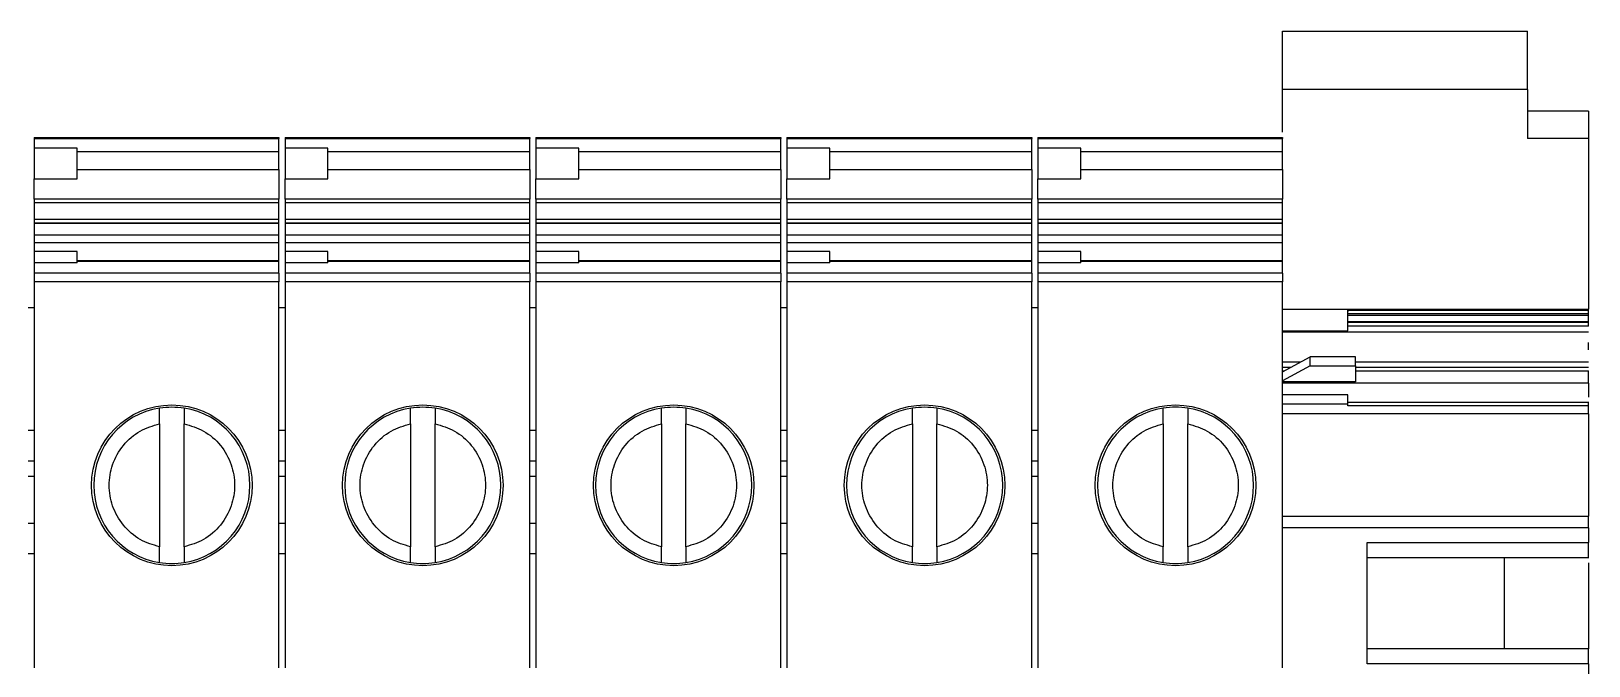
# Model space of a CAD drawing. Header units: millimetres. Extents: x 0 to 279, y 0 to 216.
# Drawn here: x 104.97 to 117.7, y 165.22 to 170.4 of the extents above; entities that cross this region are included whole.
import ezdxf

# ---------------------------------------------------------------- set-up
doc = ezdxf.new("R2010")
doc.units = ezdxf.units.MM

msp = doc.modelspace()

# ---------------------------------------------------------------- linework, layer by layer
at = {"color": 7, "linetype": 'Continuous', "lineweight": 25}
for p, q in [((115.198, 170.405), (117.198, 170.405)), ((115.198, 169.93), (115.198, 170.405)), ((117.198, 169.93), (117.198, 170.405)), ((117.198, 169.93), (115.198, 169.93)), ((115.198, 169.581), (115.198, 169.93)), ((117.198, 169.93), (117.198, 169.53)), ((117.698, 169.753), (117.198, 169.753)), ((117.698, 169.753), (117.698, 169.528)), ((104.998, 169.536), (106.998, 169.536)), ((104.998, 169.536), (104.998, 169.53)), ((104.998, 169.53), (106.998, 169.53)), ((104.998, 169.53), (104.998, 169.45)), ((106.998, 169.536), (106.998, 169.53)), ((106.998, 169.423), (106.998, 169.53)), ((107.048, 169.536), (109.048, 169.536)), ((107.048, 169.536), (107.048, 169.53)), ((107.048, 169.53), (109.048, 169.53)), ((107.048, 169.53), (107.048, 169.45)), ((109.048, 169.536), (109.048, 169.53)), ((109.048, 169.423), (109.048, 169.53)), ((109.098, 169.536), (111.098, 169.536)), ((109.098, 169.536), (109.098, 169.53)), ((109.098, 169.53), (111.098, 169.53)), ((109.098, 169.53), (109.098, 169.45)), ((111.098, 169.536), (111.098, 169.53)), ((111.098, 169.423), (111.098, 169.53)), ((111.148, 169.536), (113.148, 169.536)), ((111.148, 169.536), (111.148, 169.53)), ((111.148, 169.53), (113.148, 169.53)), ((111.148, 169.53), (111.148, 169.45)), ((113.148, 169.536), (113.148, 169.53)), ((113.148, 169.423), (113.148, 169.53)), ((113.198, 169.536), (115.198, 169.536)), ((113.198, 169.536), (113.198, 169.53)), ((113.198, 169.53), (115.198, 169.53)), ((113.198, 169.53), (113.198, 169.45)), ((115.198, 169.536), (115.198, 169.53)), ((115.198, 169.423), (115.198, 169.53)), ((117.698, 169.53), (117.198, 169.53)), ((117.698, 169.53), (117.698, 168.137)), ((105.348, 169.45), (104.998, 169.45)), ((104.998, 169.45), (104.998, 169.2)), ((105.348, 169.2), (105.348, 169.45)), ((105.348, 169.423), (106.998, 169.423)), ((106.998, 169.277), (106.998, 169.423)), ((107.398, 169.45), (107.048, 169.45)), ((107.048, 169.45), (107.048, 169.2)), ((107.398, 169.2), (107.398, 169.45)), ((107.398, 169.423), (109.048, 169.423)), ((109.048, 169.277), (109.048, 169.423)), ((109.448, 169.45), (109.098, 169.45)), ((109.098, 169.45), (109.098, 169.2)), ((109.448, 169.2), (109.448, 169.45)), ((109.448, 169.423), (111.098, 169.423)), ((111.098, 169.277), (111.098, 169.423)), ((111.498, 169.45), (111.148, 169.45)), ((111.148, 169.45), (111.148, 169.2)), ((111.498, 169.2), (111.498, 169.45)), ((111.498, 169.423), (113.148, 169.423)), ((113.148, 169.277), (113.148, 169.423)), ((113.548, 169.45), (113.198, 169.45)), ((113.198, 169.45), (113.198, 169.2)), ((113.548, 169.2), (113.548, 169.45)), ((113.548, 169.423), (115.198, 169.423)), ((115.198, 169.277), (115.198, 169.423)), ((105.348, 169.277), (106.998, 169.277)), ((106.998, 169.277), (106.998, 169.034)), ((107.398, 169.277), (109.048, 169.277)), ((109.048, 169.277), (109.048, 169.034)), ((109.448, 169.277), (111.098, 169.277)), ((111.098, 169.277), (111.098, 169.034)), ((111.498, 169.277), (113.148, 169.277)), ((113.148, 169.277), (113.148, 169.034)), ((113.548, 169.277), (115.198, 169.277)), ((115.198, 169.277), (115.198, 169.034)), ((104.998, 169.2), (105.348, 169.2)), ((104.998, 169.034), (104.998, 169.2)), ((107.048, 169.2), (107.398, 169.2)), ((107.048, 169.034), (107.048, 169.2)), ((109.098, 169.2), (109.448, 169.2)), ((109.098, 169.034), (109.098, 169.2)), ((111.148, 169.2), (111.498, 169.2)), ((111.148, 169.034), (111.148, 169.2)), ((113.198, 169.2), (113.548, 169.2)), ((113.198, 169.034), (113.198, 169.2)), ((106.998, 169.034), (104.998, 169.034)), ((104.998, 169.034), (104.998, 169.003)), ((106.998, 169.003), (106.998, 169.034)), ((109.048, 169.034), (107.048, 169.034)), ((107.048, 169.034), (107.048, 169.003)), ((109.048, 169.003), (109.048, 169.034)), ((111.098, 169.034), (109.098, 169.034)), ((109.098, 169.034), (109.098, 169.003)), ((111.098, 169.003), (111.098, 169.034)), ((113.148, 169.034), (111.148, 169.034)), ((111.148, 169.034), (111.148, 169.003)), ((113.148, 169.003), (113.148, 169.034)), ((115.198, 169.034), (113.198, 169.034)), ((113.198, 169.034), (113.198, 169.003)), ((115.198, 169.003), (115.198, 169.034)), ((106.998, 169.003), (104.998, 169.003)), ((104.998, 169.003), (104.998, 168.867)), ((106.998, 168.867), (106.998, 169.003)), ((109.048, 169.003), (107.048, 169.003)), ((107.048, 169.003), (107.048, 168.867)), ((109.048, 168.867), (109.048, 169.003)), ((111.098, 169.003), (109.098, 169.003)), ((109.098, 169.003), (109.098, 168.867)), ((111.098, 168.867), (111.098, 169.003)), ((113.148, 169.003), (111.148, 169.003)), ((111.148, 169.003), (111.148, 168.867)), ((113.148, 168.867), (113.148, 169.003)), ((115.198, 169.003), (113.198, 169.003)), ((113.198, 169.003), (113.198, 168.867)), ((115.198, 168.867), (115.198, 169.003)), ((106.998, 168.867), (104.998, 168.867)), ((104.998, 168.867), (104.998, 168.838)), ((106.998, 168.838), (104.998, 168.838)), ((104.998, 168.838), (104.998, 168.835)), ((106.998, 168.835), (104.998, 168.835)), ((104.998, 168.835), (104.998, 168.741)), ((106.998, 168.838), (106.998, 168.867)), ((106.998, 168.835), (106.998, 168.838)), ((106.998, 168.741), (106.998, 168.835)), ((109.048, 168.867), (107.048, 168.867)), ((107.048, 168.867), (107.048, 168.838)), ((109.048, 168.838), (107.048, 168.838)), ((107.048, 168.838), (107.048, 168.835)), ((109.048, 168.835), (107.048, 168.835)), ((107.048, 168.835), (107.048, 168.741)), ((109.048, 168.838), (109.048, 168.867)), ((109.048, 168.835), (109.048, 168.838)), ((109.048, 168.741), (109.048, 168.835)), ((111.098, 168.867), (109.098, 168.867)), ((109.098, 168.867), (109.098, 168.838)), ((111.098, 168.838), (109.098, 168.838)), ((109.098, 168.838), (109.098, 168.835)), ((111.098, 168.835), (109.098, 168.835)), ((109.098, 168.835), (109.098, 168.741)), ((111.098, 168.838), (111.098, 168.867)), ((111.098, 168.835), (111.098, 168.838)), ((111.098, 168.741), (111.098, 168.835)), ((113.148, 168.867), (111.148, 168.867)), ((111.148, 168.867), (111.148, 168.838)), ((113.148, 168.838), (111.148, 168.838)), ((111.148, 168.838), (111.148, 168.835)), ((113.148, 168.835), (111.148, 168.835)), ((111.148, 168.835), (111.148, 168.741)), ((113.148, 168.838), (113.148, 168.867)), ((113.148, 168.835), (113.148, 168.838)), ((113.148, 168.741), (113.148, 168.835)), ((115.198, 168.867), (113.198, 168.867)), ((113.198, 168.867), (113.198, 168.838)), ((115.198, 168.838), (113.198, 168.838)), ((113.198, 168.838), (113.198, 168.835)), ((115.198, 168.835), (113.198, 168.835)), ((113.198, 168.835), (113.198, 168.741)), ((115.198, 168.838), (115.198, 168.867)), ((115.198, 168.835), (115.198, 168.838)), ((115.198, 168.741), (115.198, 168.835)), ((106.998, 168.741), (104.998, 168.741)), ((104.998, 168.741), (104.998, 168.676)), ((106.998, 168.676), (104.998, 168.676)), ((104.998, 168.676), (104.998, 168.607)), ((106.998, 168.676), (106.998, 168.741)), ((106.998, 168.529), (106.998, 168.676)), ((109.048, 168.741), (107.048, 168.741)), ((107.048, 168.741), (107.048, 168.676)), ((109.048, 168.676), (107.048, 168.676)), ((107.048, 168.676), (107.048, 168.607)), ((109.048, 168.676), (109.048, 168.741)), ((109.048, 168.529), (109.048, 168.676)), ((111.098, 168.741), (109.098, 168.741)), ((109.098, 168.741), (109.098, 168.676)), ((111.098, 168.676), (109.098, 168.676)), ((109.098, 168.676), (109.098, 168.607)), ((111.098, 168.676), (111.098, 168.741)), ((111.098, 168.529), (111.098, 168.676)), ((113.148, 168.741), (111.148, 168.741)), ((111.148, 168.741), (111.148, 168.676)), ((113.148, 168.676), (111.148, 168.676)), ((111.148, 168.676), (111.148, 168.607)), ((113.148, 168.676), (113.148, 168.741)), ((113.148, 168.529), (113.148, 168.676)), ((115.198, 168.741), (113.198, 168.741)), ((113.198, 168.741), (113.198, 168.676)), ((115.198, 168.676), (113.198, 168.676)), ((113.198, 168.676), (113.198, 168.607)), ((115.198, 168.676), (115.198, 168.741)), ((115.198, 168.529), (115.198, 168.676)), ((105.348, 168.607), (104.998, 168.607)), ((104.998, 168.607), (104.998, 168.515)), ((105.348, 168.515), (104.998, 168.515)), ((104.998, 168.515), (104.998, 168.43)), ((105.348, 168.515), (105.348, 168.607)), ((106.998, 168.529), (105.348, 168.529)), ((106.998, 168.524), (105.348, 168.524)), ((106.998, 168.524), (106.998, 168.529)), ((106.998, 168.43), (106.998, 168.524)), ((107.398, 168.607), (107.048, 168.607)), ((107.048, 168.607), (107.048, 168.515)), ((107.398, 168.515), (107.048, 168.515)), ((107.048, 168.515), (107.048, 168.43)), ((107.398, 168.515), (107.398, 168.607)), ((109.048, 168.529), (107.398, 168.529)), ((109.048, 168.524), (107.398, 168.524)), ((109.048, 168.524), (109.048, 168.529)), ((109.048, 168.43), (109.048, 168.524)), ((109.448, 168.607), (109.098, 168.607)), ((109.098, 168.607), (109.098, 168.515)), ((109.448, 168.515), (109.098, 168.515)), ((109.098, 168.515), (109.098, 168.43)), ((109.448, 168.515), (109.448, 168.607)), ((111.098, 168.529), (109.448, 168.529)), ((111.098, 168.524), (109.448, 168.524)), ((111.098, 168.524), (111.098, 168.529)), ((111.098, 168.43), (111.098, 168.524)), ((111.498, 168.607), (111.148, 168.607)), ((111.148, 168.607), (111.148, 168.515)), ((111.498, 168.515), (111.148, 168.515)), ((111.148, 168.515), (111.148, 168.43)), ((111.498, 168.515), (111.498, 168.607)), ((113.148, 168.529), (111.498, 168.529)), ((113.148, 168.524), (111.498, 168.524)), ((113.148, 168.524), (113.148, 168.529)), ((113.148, 168.43), (113.148, 168.524)), ((113.548, 168.607), (113.198, 168.607)), ((113.198, 168.607), (113.198, 168.515)), ((113.548, 168.515), (113.198, 168.515)), ((113.198, 168.515), (113.198, 168.43)), ((113.548, 168.515), (113.548, 168.607)), ((115.198, 168.529), (113.548, 168.529)), ((115.198, 168.524), (113.548, 168.524)), ((115.198, 168.524), (115.198, 168.529)), ((115.198, 168.43), (115.198, 168.524)), ((106.998, 168.43), (104.998, 168.43)), ((104.998, 168.43), (104.998, 168.36)), ((106.998, 168.43), (106.998, 168.36)), ((109.048, 168.43), (107.048, 168.43)), ((107.048, 168.43), (107.048, 168.36)), ((109.048, 168.43), (109.048, 168.36)), ((111.098, 168.43), (109.098, 168.43)), ((109.098, 168.43), (109.098, 168.36)), ((111.098, 168.43), (111.098, 168.36)), ((113.148, 168.43), (111.148, 168.43)), ((111.148, 168.43), (111.148, 168.36)), ((113.148, 168.43), (113.148, 168.36)), ((115.198, 168.43), (113.198, 168.43)), ((113.198, 168.43), (113.198, 168.36)), ((115.198, 168.43), (115.198, 168.36)), ((106.998, 168.36), (104.998, 168.36)), ((104.998, 168.36), (104.998, 165.208)), ((106.998, 165.208), (106.998, 168.36)), ((109.048, 168.36), (107.048, 168.36)), ((107.048, 168.36), (107.048, 165.208)), ((109.048, 165.208), (109.048, 168.36)), ((111.098, 168.36), (109.098, 168.36)), ((109.098, 168.36), (109.098, 165.208)), ((111.098, 165.208), (111.098, 168.36)), ((113.148, 168.36), (111.148, 168.36)), ((111.148, 168.36), (111.148, 165.208)), ((113.148, 165.208), (113.148, 168.36)), ((115.198, 168.36), (113.198, 168.36)), ((113.198, 168.36), (113.198, 165.208)), ((115.198, 165.208), (115.198, 168.36)), ((104.948, 168.148), (104.998, 168.148)), ((106.998, 168.148), (107.048, 168.148)), ((109.048, 168.148), (109.098, 168.148)), ((111.098, 168.148), (111.148, 168.148)), ((113.148, 168.148), (113.198, 168.148)), ((115.198, 168.137), (117.698, 168.137)), ((115.731, 168.134), (115.198, 168.134)), ((115.731, 167.959), (115.731, 168.134)), ((115.731, 168.127), (115.731, 168.117)), ((115.731, 168.127), (117.698, 168.127)), ((117.698, 168.127), (117.698, 168.137)), ((117.698, 168.101), (117.698, 168.127)), ((115.731, 168.101), (117.698, 168.101)), ((115.731, 168.088), (117.698, 168.088)), ((115.731, 168.036), (117.698, 168.036)), ((117.698, 168.027), (115.731, 168.027)), ((117.698, 167.996), (115.731, 167.996)), ((117.698, 168.036), (117.698, 168.088)), ((117.698, 167.996), (117.698, 168.027)), ((115.198, 167.959), (115.731, 167.959)), ((115.198, 167.95), (117.698, 167.95)), ((115.198, 167.625), (115.423, 167.748)), ((115.423, 167.674), (115.423, 167.748)), ((115.793, 167.748), (115.423, 167.748)), ((115.793, 167.674), (115.793, 167.748)), ((115.423, 167.674), (115.198, 167.551)), ((115.198, 167.632), (115.211, 167.632)), ((115.423, 167.674), (115.793, 167.674)), ((115.793, 167.674), (115.793, 167.544)), ((115.793, 167.632), (117.698, 167.632)), ((117.698, 167.531), (117.698, 167.632)), ((115.793, 167.544), (115.198, 167.544)), ((117.698, 167.531), (115.198, 167.531)), ((117.698, 167.531), (117.698, 167.417)), ((115.731, 167.436), (115.198, 167.436)), ((115.731, 167.359), (115.198, 167.359)), ((115.731, 167.359), (115.731, 167.436)), ((117.654, 167.374), (115.731, 167.374)), ((117.698, 167.373), (115.731, 167.373)), ((115.731, 167.347), (115.731, 167.359)), ((117.7, 167.374), (117.654, 167.374)), ((117.698, 167.347), (117.698, 167.373)), ((117.698, 167.282), (115.198, 167.282)), ((117.698, 167.347), (115.731, 167.347)), ((117.698, 167.282), (117.698, 167.347)), ((117.698, 167.282), (117.698, 166.446)), ((106.023, 167.201), (106.023, 166.196)), ((106.223, 166.196), (106.223, 167.201)), ((108.073, 167.201), (108.073, 166.196)), ((108.273, 166.196), (108.273, 167.201)), ((110.123, 167.201), (110.123, 166.196)), ((110.323, 166.196), (110.323, 167.201)), ((112.173, 167.201), (112.173, 166.196)), ((112.373, 166.196), (112.373, 167.201)), ((114.223, 167.201), (114.223, 166.196)), ((114.423, 166.196), (114.423, 167.201)), ((117.7, 167.192), (117.698, 167.192)), ((104.948, 166.898), (104.998, 166.898)), ((106.998, 166.898), (107.048, 166.898)), ((109.048, 166.898), (109.098, 166.898)), ((111.098, 166.898), (111.148, 166.898)), ((113.148, 166.898), (113.198, 166.898)), ((104.998, 166.386), (104.948, 166.386)), ((107.048, 166.386), (106.998, 166.386)), ((109.098, 166.386), (109.048, 166.386)), ((111.148, 166.386), (111.098, 166.386)), ((113.198, 166.386), (113.148, 166.386)), ((115.198, 166.446), (117.698, 166.446)), ((117.698, 166.351), (115.198, 166.351)), ((117.698, 166.351), (117.698, 166.23)), ((115.888, 166.23), (117.698, 166.23)), ((115.888, 165.242), (115.888, 166.23)), ((104.948, 166.142), (104.998, 166.142)), ((106.998, 166.142), (107.048, 166.142)), ((109.048, 166.142), (109.098, 166.142)), ((111.098, 166.142), (111.148, 166.142)), ((113.148, 166.142), (113.198, 166.142)), ((115.888, 166.109), (117.7, 166.109)), ((117.008, 166.109), (117.008, 165.363)), ((117.698, 166.065), (117.698, 165.363)), ((117.7, 165.363), (115.888, 165.363)), ((117.698, 165.242), (115.888, 165.242)), ((117.698, 165.242), (117.698, 164.912))]:
    msp.add_line(p, q, dxfattribs=at)
at = {"color": 8, "linetype": 'Continuous', "lineweight": 25}
for p, q in [((115.342, 167.704), (115.198, 167.704)), ((115.262, 167.66), (115.198, 167.66)), ((117.698, 167.704), (115.793, 167.704)), ((117.698, 167.66), (115.793, 167.66)), ((104.948, 167.148), (104.998, 167.148)), ((106.998, 167.148), (107.048, 167.148)), ((109.048, 167.148), (109.098, 167.148)), ((111.098, 167.148), (111.148, 167.148)), ((113.148, 167.148), (113.198, 167.148)), ((104.948, 166.773), (104.998, 166.773)), ((106.998, 166.773), (107.048, 166.773)), ((109.048, 166.773), (109.098, 166.773)), ((111.098, 166.773), (111.148, 166.773)), ((113.148, 166.773), (113.198, 166.773))]:
    msp.add_line(p, q, dxfattribs=at)
at = {"color": 7, "linetype": 'Continuous', "lineweight": 25}
for centre in [(106.123, 166.698), (108.173, 166.698), (110.223, 166.698), (112.273, 166.698), (114.323, 166.698)]:
    msp.add_circle(centre, 0.656, dxfattribs=at)
for centre, radius, start, end in [((106.123, 166.698), 0.638, 99.0248, 260.9752), ((106.123, 166.698), 0.637, 80.9752, 99.0248), ((106.123, 166.698), 0.638, 279.0248, 80.9752), ((108.173, 166.698), 0.638, 99.0248, 260.9752), ((108.173, 166.698), 0.637, 80.9752, 99.0248), ((108.173, 166.698), 0.638, 279.0248, 80.9752), ((110.223, 166.698), 0.638, 99.0248, 260.9752), ((110.223, 166.698), 0.637, 80.9752, 99.0248), ((110.223, 166.698), 0.638, 279.0248, 80.9752), ((112.273, 166.698), 0.638, 99.0248, 260.9752), ((112.273, 166.698), 0.637, 80.9752, 99.0248), ((112.273, 166.698), 0.638, 279.0248, 80.9752), ((114.323, 166.698), 0.638, 99.0248, 260.9752), ((114.323, 166.698), 0.638, 80.9752, 99.0248), ((114.323, 166.698), 0.638, 279.0248, 80.9752), ((106.123, 166.698), 0.638, 260.9752, 279.0248), ((108.173, 166.698), 0.638, 260.9752, 279.0248), ((110.223, 166.698), 0.638, 260.9752, 279.0248), ((112.273, 166.698), 0.638, 260.9752, 279.0248), ((114.323, 166.698), 0.638, 260.9752, 279.0248)]:
    msp.add_arc(centre, radius, start, end, dxfattribs=at)
for points in [[(117.698, 168.088), (117.698, 168.089), (117.698, 168.092), (117.698, 168.096), (117.698, 168.1), (117.698, 168.101), (117.698, 168.101)], [(117.698, 168.027), (117.698, 168.027), (117.698, 168.028), (117.698, 168.031), (117.698, 168.033), (117.698, 168.035), (117.698, 168.036)], [(117.698, 166.351), (117.698, 166.363), (117.698, 166.388), (117.698, 166.42), (117.698, 166.442), (117.698, 166.445), (117.698, 166.446)], [(117.698, 166.109), (117.698, 166.111), (117.698, 166.115), (117.698, 166.143), (117.698, 166.183), (117.698, 166.215), (117.698, 166.23)], [(117.698, 165.242), (117.698, 165.258), (117.698, 165.289), (117.698, 165.329), (117.698, 165.358), (117.698, 165.361), (117.698, 165.363)]]:
    msp.add_open_spline(points, degree=3, dxfattribs=at)
for points, knots in [([(117.698, 167.803), (117.698, 167.807), (117.698, 167.825), (117.698, 167.845), (117.698, 167.861), (117.698, 167.863)], [0, 0, 0, 0, 0.192222, 0.916992, 1, 1, 1, 1]), ([(106.023, 167.201), (106.023, 167.216), (106.023, 167.244), (106.023, 167.283), (106.023, 167.312), (106.023, 167.326), (106.023, 167.327), (106.023, 167.328)], [0, 0, 0, 0, 0.2192198, 0.4385371, 0.6553413, 0.8689237, 1, 1, 1, 1]), ([(106.223, 167.328), (106.223, 167.327), (106.223, 167.324), (106.223, 167.303), (106.223, 167.271), (106.223, 167.235), (106.223, 167.211), (106.223, 167.201)], [0, 0, 0, 0, 0.210885, 0.421736, 0.633601, 0.848007, 1, 1, 1, 1]), ([(108.073, 167.201), (108.073, 167.216), (108.073, 167.244), (108.073, 167.283), (108.073, 167.312), (108.073, 167.326), (108.073, 167.327), (108.073, 167.328)], [0, 0, 0, 0, 0.2192198, 0.4385371, 0.6553413, 0.8689237, 1, 1, 1, 1]), ([(108.273, 167.328), (108.273, 167.327), (108.273, 167.324), (108.273, 167.303), (108.273, 167.271), (108.273, 167.235), (108.273, 167.211), (108.273, 167.201)], [0, 0, 0, 0, 0.210885, 0.421736, 0.633601, 0.848007, 1, 1, 1, 1]), ([(110.123, 167.201), (110.123, 167.216), (110.123, 167.244), (110.123, 167.283), (110.123, 167.312), (110.123, 167.326), (110.123, 167.327), (110.123, 167.328)], [0, 0, 0, 0, 0.2192198, 0.4385371, 0.6553413, 0.8689237, 1, 1, 1, 1]), ([(110.323, 167.328), (110.323, 167.327), (110.323, 167.324), (110.323, 167.303), (110.323, 167.271), (110.323, 167.235), (110.323, 167.211), (110.323, 167.201)], [0, 0, 0, 0, 0.210885, 0.421736, 0.633601, 0.848007, 1, 1, 1, 1]), ([(112.173, 167.201), (112.173, 167.216), (112.173, 167.244), (112.173, 167.283), (112.173, 167.312), (112.173, 167.326), (112.173, 167.327), (112.173, 167.328)], [0, 0, 0, 0, 0.2192198, 0.4385371, 0.6553413, 0.8689237, 1, 1, 1, 1]), ([(112.373, 167.328), (112.373, 167.327), (112.373, 167.324), (112.373, 167.303), (112.373, 167.271), (112.373, 167.235), (112.373, 167.211), (112.373, 167.201)], [0, 0, 0, 0, 0.210885, 0.421736, 0.633601, 0.848007, 1, 1, 1, 1]), ([(114.223, 167.201), (114.223, 167.216), (114.223, 167.244), (114.223, 167.283), (114.223, 167.312), (114.223, 167.326), (114.223, 167.327), (114.223, 167.328)], [0, 0, 0, 0, 0.2192198, 0.4385371, 0.6553413, 0.8689237, 1, 1, 1, 1]), ([(114.423, 167.328), (114.423, 167.327), (114.423, 167.324), (114.423, 167.303), (114.423, 167.271), (114.423, 167.235), (114.423, 167.211), (114.423, 167.201)], [0, 0, 0, 0, 0.210885, 0.421736, 0.633601, 0.848007, 1, 1, 1, 1]), ([(106.023, 166.196), (105.969, 166.212), (105.856, 166.246), (105.719, 166.367), (105.631, 166.524), (105.601, 166.698), (105.631, 166.873), (105.719, 167.03), (105.856, 167.15), (105.969, 167.185), (106.023, 167.201)], [0, 0, 0, 0, 0.121237, 0.25, 0.378763, 0.5, 0.621237, 0.75, 0.878763, 1, 1, 1, 1]), ([(106.223, 167.201), (106.278, 167.185), (106.391, 167.15), (106.528, 167.03), (106.616, 166.873), (106.645, 166.698), (106.616, 166.524), (106.528, 166.367), (106.391, 166.246), (106.278, 166.212), (106.223, 166.196)], [0, 0, 0, 0, 0.121237, 0.25, 0.378763, 0.5, 0.621237, 0.75, 0.878763, 1, 1, 1, 1]), ([(108.073, 166.196), (108.019, 166.212), (107.906, 166.246), (107.769, 166.367), (107.681, 166.524), (107.651, 166.698), (107.681, 166.873), (107.769, 167.03), (107.906, 167.15), (108.019, 167.185), (108.073, 167.201)], [0, 0, 0, 0, 0.121237, 0.25, 0.378763, 0.5, 0.621237, 0.75, 0.878763, 1, 1, 1, 1]), ([(108.273, 167.201), (108.328, 167.185), (108.441, 167.15), (108.578, 167.03), (108.666, 166.873), (108.695, 166.698), (108.666, 166.524), (108.578, 166.367), (108.441, 166.246), (108.328, 166.212), (108.273, 166.196)], [0, 0, 0, 0, 0.121237, 0.25, 0.378763, 0.5, 0.621237, 0.75, 0.878763, 1, 1, 1, 1]), ([(110.123, 166.196), (110.069, 166.212), (109.956, 166.246), (109.819, 166.367), (109.731, 166.524), (109.701, 166.698), (109.731, 166.873), (109.819, 167.03), (109.956, 167.15), (110.069, 167.185), (110.123, 167.201)], [0, 0, 0, 0, 0.121237, 0.25, 0.378763, 0.5, 0.621237, 0.75, 0.878763, 1, 1, 1, 1]), ([(110.323, 167.201), (110.378, 167.185), (110.491, 167.15), (110.628, 167.03), (110.716, 166.873), (110.745, 166.698), (110.716, 166.524), (110.628, 166.367), (110.491, 166.246), (110.378, 166.212), (110.323, 166.196)], [0, 0, 0, 0, 0.121237, 0.25, 0.378763, 0.5, 0.621237, 0.75, 0.878763, 1, 1, 1, 1]), ([(112.173, 166.196), (112.119, 166.212), (112.006, 166.246), (111.869, 166.367), (111.781, 166.524), (111.751, 166.698), (111.781, 166.873), (111.869, 167.03), (112.006, 167.15), (112.119, 167.185), (112.173, 167.201)], [0, 0, 0, 0, 0.121237, 0.25, 0.378763, 0.5, 0.621237, 0.75, 0.878763, 1, 1, 1, 1]), ([(112.373, 167.201), (112.428, 167.185), (112.541, 167.15), (112.678, 167.03), (112.766, 166.873), (112.795, 166.698), (112.766, 166.524), (112.678, 166.367), (112.541, 166.246), (112.428, 166.212), (112.373, 166.196)], [0, 0, 0, 0, 0.121237, 0.25, 0.378763, 0.5, 0.621237, 0.75, 0.878763, 1, 1, 1, 1]), ([(114.223, 166.196), (114.169, 166.212), (114.056, 166.246), (113.919, 166.367), (113.831, 166.524), (113.801, 166.698), (113.831, 166.873), (113.919, 167.03), (114.056, 167.15), (114.169, 167.185), (114.223, 167.201)], [0, 0, 0, 0, 0.121237, 0.25, 0.378763, 0.5, 0.621237, 0.75, 0.878763, 1, 1, 1, 1]), ([(114.423, 167.201), (114.478, 167.185), (114.591, 167.15), (114.728, 167.03), (114.816, 166.873), (114.845, 166.698), (114.816, 166.524), (114.728, 166.367), (114.591, 166.246), (114.478, 166.212), (114.423, 166.196)], [0, 0, 0, 0, 0.121237, 0.25, 0.378763, 0.5, 0.621237, 0.75, 0.878763, 1, 1, 1, 1]), ([(106.023, 166.069), (106.023, 166.07), (106.023, 166.073), (106.023, 166.094), (106.023, 166.126), (106.023, 166.162), (106.023, 166.186), (106.023, 166.196)], [0, 0, 0, 0, 0.210885, 0.421736, 0.633601, 0.848007, 1, 1, 1, 1]), ([(106.223, 166.196), (106.223, 166.181), (106.223, 166.152), (106.223, 166.114), (106.223, 166.085), (106.223, 166.071), (106.223, 166.069), (106.223, 166.069)], [0, 0, 0, 0, 0.21922, 0.438537, 0.655341, 0.868924, 1, 1, 1, 1]), ([(108.073, 166.069), (108.073, 166.07), (108.073, 166.073), (108.073, 166.094), (108.073, 166.126), (108.073, 166.162), (108.073, 166.186), (108.073, 166.196)], [0, 0, 0, 0, 0.210885, 0.421736, 0.633601, 0.848007, 1, 1, 1, 1]), ([(108.273, 166.196), (108.273, 166.181), (108.273, 166.152), (108.273, 166.114), (108.273, 166.085), (108.273, 166.071), (108.273, 166.069), (108.273, 166.069)], [0, 0, 0, 0, 0.21922, 0.438537, 0.655341, 0.868924, 1, 1, 1, 1]), ([(110.123, 166.069), (110.123, 166.07), (110.123, 166.073), (110.123, 166.094), (110.123, 166.126), (110.123, 166.162), (110.123, 166.186), (110.123, 166.196)], [0, 0, 0, 0, 0.210885, 0.421736, 0.633601, 0.848007, 1, 1, 1, 1]), ([(110.323, 166.196), (110.323, 166.181), (110.323, 166.152), (110.323, 166.114), (110.323, 166.085), (110.323, 166.071), (110.323, 166.069), (110.323, 166.069)], [0, 0, 0, 0, 0.21922, 0.438537, 0.655341, 0.868924, 1, 1, 1, 1]), ([(112.173, 166.069), (112.173, 166.07), (112.173, 166.073), (112.173, 166.094), (112.173, 166.126), (112.173, 166.162), (112.173, 166.186), (112.173, 166.196)], [0, 0, 0, 0, 0.210885, 0.421736, 0.633601, 0.848007, 1, 1, 1, 1]), ([(112.373, 166.196), (112.373, 166.181), (112.373, 166.152), (112.373, 166.114), (112.373, 166.085), (112.373, 166.071), (112.373, 166.069), (112.373, 166.069)], [0, 0, 0, 0, 0.21922, 0.438537, 0.655341, 0.868924, 1, 1, 1, 1]), ([(114.223, 166.069), (114.223, 166.07), (114.223, 166.073), (114.223, 166.094), (114.223, 166.126), (114.223, 166.162), (114.223, 166.186), (114.223, 166.196)], [0, 0, 0, 0, 0.210885, 0.421736, 0.633601, 0.848007, 1, 1, 1, 1]), ([(114.423, 166.196), (114.423, 166.181), (114.423, 166.152), (114.423, 166.114), (114.423, 166.085), (114.423, 166.071), (114.423, 166.069), (114.423, 166.069)], [0, 0, 0, 0, 0.21922, 0.438537, 0.655341, 0.868924, 1, 1, 1, 1])]:
    msp.add_open_spline(points, degree=3, knots=knots, dxfattribs=at)

doc.saveas('drawing.dxf')
